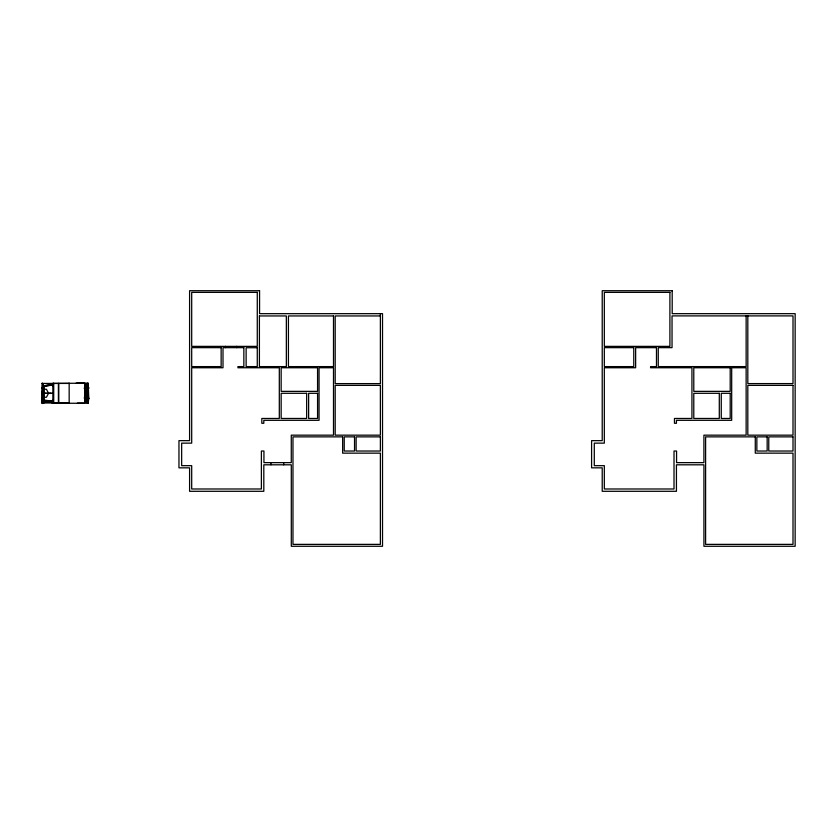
<?xml version="1.0" encoding="UTF-8"?>
<svg xmlns="http://www.w3.org/2000/svg" width="837" height="837" viewBox="0 0 837 837"><rect width="100%" height="100%" fill="white"/><g stroke="black" fill="none" stroke-linecap="round" stroke-linejoin="round"><path stroke-width="1.26" d="M87.54 393.118L88.021 392.553L87.728 398.789L88.764 398.82M52.857 400.264L52.857 401.676L43.388 400.536L42.656 398.088L42.561 390.366M42.697 387.887L42.415 393.903L42.509 391.685M88.555 398.82L88.586 398.109M88.795 398.109L88.147 403.35L88.147 383.053L88.795 398.109L87.812 398.088L87.571 402.262L84.694 402.262L84.694 398.37M42.478 393.442L44.288 393.16M42.656 388.316L43.388 386.098L52.857 383.43L52.857 402.974L49.467 401.75L52.836 401.247L51.727 402.524L52.857 402.67M87.393 384.79L87.372 384.152L87.623 385.92M41.85 383.43L42.436 383.001L42.059 403.539L42.279 383.43M86.253 394.897L86.253 391.496M86.525 394.761L86.138 391.496L86.368 394.761M51.727 402.524L52.857 401.75L50.304 402.042M52.71 383.43L87.592 383.147L87.592 383.995M52.857 383.764L51.727 383.901L52.857 386.098M87.875 392.773L87.728 387.615L88.764 387.583M49.77 393.442L52.836 393.348L48.63 393.296M46.422 393.296L42.446 393.202M259.407 315.947L286.348 315.947L286.348 366.606L259.407 366.606L259.407 315.894M380.375 315.947L335.187 315.947L335.187 383.618L380.375 383.618L380.375 313.666M77.412 383.283L83.616 383.283M42.938 383.43L69.168 383.43M88.147 383.43L87.215 383.43L88.147 383.995M41.85 387.887L42.896 387.887L41.85 388.316M85.196 388.033L84.307 388.033L85.196 388.598M88.795 388.284L87.812 388.316L87.707 385.867M44.288 389.247L46.422 389.247L48.567 393.275L46.422 397.251L44.288 397.251M86.065 391.214L87.205 391.214M86.368 391.779L87.446 391.779L87.446 394.614L86.368 394.614M50.754 393.296L42.446 393.16M42.268 394.719L42.425 393.568M86.065 395.179L87.205 395.179M85.196 397.805L84.307 397.805L85.196 398.37M41.85 398.088L42.896 398.517L41.85 398.517M88.147 402.409L87.215 402.409L88.147 402.974M43.503 402.974L52.71 402.974L52.71 402.262L43.65 402.262L43.65 402.974M53.714 402.974L69.168 402.974M77.412 403.12L83.616 403.12M88.021 393.118L87.854 392.553M43.388 400.536L52.836 401.247L44.288 400.086L44.288 386.527L52.857 384.832L43.388 386.098L43.388 402.262M50.304 384.486L52.857 384.769M87.477 385.48L87.592 400.368M87.341 384.434L87.487 385.292M88.555 387.583L88.586 388.284M87.728 387.615L87.571 384.131L84.694 384.131L84.694 388.033M58.747 383.43L58.768 402.974M747.818 315.894L747.818 383.597L793.005 383.597L793.005 315.894L672.038 315.894L672.038 347.658L658.259 347.658L658.259 366.606L746.133 366.606L746.133 315.894M283.712 462.641L283.712 464.807M270.958 462.641L270.958 464.807M236.756 346.372L236.756 347.658M225.425 346.372L225.425 347.658M87.78 391.434L87.78 394.227M87.592 402.409L87.592 403.256L53.714 403.256L53.714 383.147M87.132 395.179L87.205 401.561L85.154 401.561L85.154 393.913L85.991 393.913L86.065 401.561M86.975 384.842L87.048 391.214L87.205 384.842L85.154 384.842L85.154 392.49L85.991 392.49L85.918 384.842M86.975 395.179L87.048 401.561M86.902 384.842L86.818 391.214M86.902 395.179L86.818 401.561M86.745 384.842L86.671 391.214M86.745 395.179L86.671 401.561M86.514 384.842L86.441 391.214M86.441 395.179L86.514 401.561M86.368 384.842L86.295 391.214M86.368 395.179L86.295 401.561M86.138 384.842L86.211 391.214M86.211 395.179L86.138 401.561M85.834 384.842L85.761 392.49M85.761 393.913L85.834 401.561M85.604 384.842L85.688 392.49M85.604 393.913L85.688 401.561M85.458 384.842L85.531 392.49M85.531 393.913L85.458 401.561L85.301 393.913M85.228 384.842L85.384 392.49M84.903 383.147L76.125 383.147M84.694 388.598L84.694 397.805M84.432 388.033L84.432 388.598M84.432 397.805L84.432 398.37M69.168 383.147L69.168 403.256M58.402 383.43L58.402 402.974M52.469 402.262L52.469 402.974M43.89 402.262L43.89 402.974M43.388 384.131L43.388 385.836M259.564 290.721L189.591 290.721L189.591 440.649L178.961 440.649L178.961 467.841L189.591 467.841L189.591 491.298L263.812 491.298L263.812 464.807L291.297 464.807L291.297 546.279L382.519 546.279L382.519 313.666L259.564 313.666L259.564 290.721M672.195 290.721L602.221 290.721L602.221 440.649L591.592 440.649L591.592 467.841L602.221 467.841L602.221 491.298L676.442 491.298L676.442 464.807L703.927 464.807L703.927 546.279L795.15 546.279L795.15 313.666L672.195 313.666L672.195 290.721M257.273 292.375L191.694 292.375L191.694 346.372L257.273 346.372L257.273 292.375M669.903 292.375L604.324 292.375L604.324 346.372L669.903 346.372L669.903 292.375M333.503 315.947L288.43 315.947L288.43 366.606L333.503 366.606L333.503 315.947M221.146 347.658L191.694 347.658L191.694 366.606L221.146 366.606L221.146 347.658M243.849 347.658L223.008 347.658L223.008 367.757L191.694 367.757L191.694 443.139L181.66 443.139L181.66 465.665L191.694 465.665L191.694 488.986L261.385 488.986L261.385 451.028L263.937 451.028L263.937 462.641L291.276 462.641L291.276 435.167L333.503 435.167L333.503 367.757L319.054 367.757L319.054 420.31L263.812 420.31L263.812 423.281L261.824 423.281L261.824 418.469L279.307 418.469L279.307 367.757L237.938 367.757L237.938 366.606L243.849 366.606L243.849 347.658M257.273 347.721L246.13 347.721L246.13 366.606L257.273 366.606L257.273 347.721M633.776 347.658L604.324 347.658L604.324 366.606L633.776 366.606L633.776 347.658M656.48 347.658L635.639 347.658L635.639 367.757L604.324 367.757L604.324 443.139L594.291 443.139L594.291 465.665L604.324 465.665L604.324 488.986L674.015 488.986L674.015 451.028L676.568 451.028L676.568 462.641L703.907 462.641L703.907 435.167L746.133 435.167L746.133 367.757L731.684 367.757L731.684 420.31L676.442 420.31L676.442 423.281L674.455 423.281L674.455 418.469L691.937 418.469L691.937 367.757L650.569 367.757L650.569 366.606L656.48 366.606L656.48 347.658M317.568 367.757L281.159 367.757L281.159 391.36L317.568 391.36L317.568 367.757M730.199 367.757L693.789 367.757L693.789 391.36L730.199 391.36L730.199 367.757M380.375 385.365L335.187 385.365L335.187 435.167L380.375 435.167L380.375 385.365M793.005 385.365L747.818 385.365L747.818 435.167L793.005 435.167L793.005 385.365M306.666 393.296L281.159 393.296L281.159 418.469L306.666 418.469L306.666 393.296M317.568 393.296L308.633 393.296L308.633 418.469L317.568 418.469L317.568 393.296M719.297 393.296L693.789 393.296L693.789 418.469L719.297 418.469L719.297 393.296M730.199 393.296L721.264 393.296L721.264 418.469L730.199 418.469L730.199 393.296M342.647 436.862L292.971 436.862L292.971 544.374L380.375 544.374L380.375 453.152L342.647 453.152L342.647 436.862M354.532 436.862L344.227 436.862L344.227 451.028L354.532 451.028L354.532 436.862M380.375 436.862L356.133 436.862L356.133 451.028L380.375 451.028L380.375 436.862M755.277 436.862L705.601 436.862L705.601 544.374L793.005 544.374L793.005 453.152L755.277 453.152L755.277 436.862M767.163 436.862L756.857 436.862L756.857 451.028L767.163 451.028L767.163 436.862M793.005 436.862L768.764 436.862L768.764 451.028L793.005 451.028L793.005 436.862"/></g></svg>
